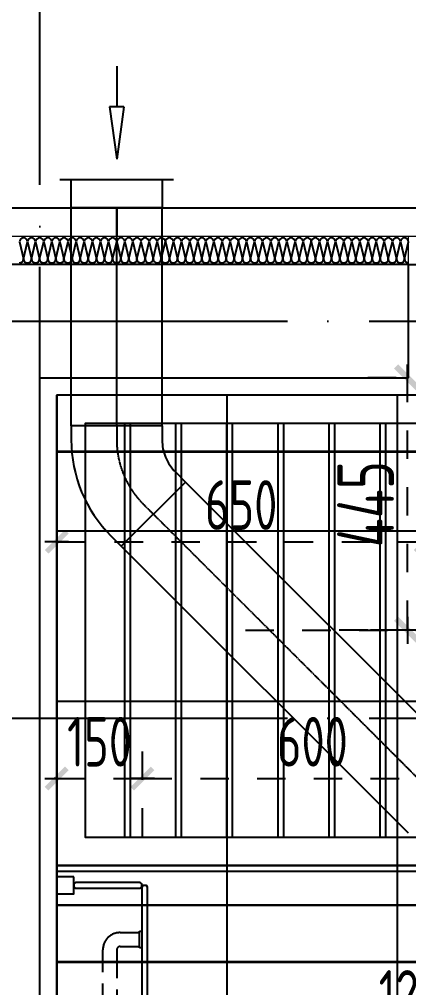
# Model space of a CAD drawing. Extents: x 133656 to 214778, y 12424 to 51506.
# Drawn here: x 160760 to 161446, y 22524 to 24232 of the extents above; entities that cross this region are included whole.
import ezdxf

# ---------------------------------------------------------------- set-up
doc = ezdxf.new("R2010")
doc.units = 0
doc.header["$MEASUREMENT"] = 0
for name, pattern in [('CENTER2', [1.125, 0.75, -0.125, 0.125, -0.125]), ('DASH', [0.35, 0.25, -0.1]), ('家具虚线平面', [100, 50, -50]), ('轴线', [1279.947105, 991.697132, -142.311249, 0, -145.938724])]:
    doc.linetypes.add(name, pattern=pattern)
doc.layers.get('Defpoints').update_dxf_attribs({"color": 8})
for name, color, linetype in [('A31.土建轴线', 251, 'Continuous'), ('A4.土建窗户', 152, 'Continuous'), ('B4.装修完成面', 112, 'Continuous'), ('B6.新建墙体定位', 203, 'Continuous'), ('B8.玻璃隔断层', 152, 'Continuous'), ('B9.完成面定位', 203, 'Continuous'), ('E1.地面-(平面图)', 136, 'Continuous'), ('F5.洁具层', 133, 'Continuous'), ('G5.天花看线', 152, 'Continuous'), ('H3.顶面烟感', 102, 'Continuous'), ('WALL', 6, 'Continuous'), ('WF2水点标注', 1, 'Continuous'), ('xj', 8, 'Continuous'), ('保温', 35, 'Continuous'), ('暖-风-平面图-新风-中心线', 5, 'CENTER2'), ('暖-风-平面图-新风-端线', 2, 'ByLayer'), ('暖-风-平面图-新风-风管', 3, 'ByLayer'), ('暖-风-平面图-送风-风口', 7, 'ByLayer'), ('铝扣板龙骨', 2, 'Continuous')]:
    doc.layers.add(name, color=color, linetype=linetype)
doc.styles.add('标注数字', font='dim.shx', dxfattribs={"width": 0.8})
doc.dimstyles.new('设计2017', dxfattribs={"dimscale": 100, "dimtxt": 2.5, "dimasz": 0.06, "dimexe": 2, "dimexo": 2.5, "dimgap": 0.6, "dimtad": 1, "dimdec": 0, "dimrnd": 5, "dimzin": 0, "dimdsep": 46, "dimtxsty": '标注数字', "dimblk": 'HBA_DIMENSION_TICK', "dimcen": 0.125, "dimclrd": 44, "dimclre": 44, "dimclrt": 50, "dimadec": 0, "dimazin": 0, "dimtfac": 1, "dimtdec": 0, "dimtix": 1, "dimtmove": 0, "dimatfit": 3, "dimldrblk": 'HBA_Leader_Arrow', "dimfxl": 7, "dimfxlon": 1, "dimtvp": 1, "dimtolj": 1, "dimtzin": 0, "dimarcsym": 0})
pattern_1 = [(0, (160826.07, 20329.63), (0, 300), []), (90, (160826.07, 20329.63), (-300, 2e-14), [])]

# ---------------------------------------------------------------- blocks, each defined once
blk = doc.blocks.new('$LinePat$岩棉板')
at = {"color": 0}
for p, q in [((0, -17), (12, -67)), ((12, -67), (24, -17))]:
    blk.add_line(p, q, dxfattribs=at)
for centre, start, end in [((12, -17), 0, 180), ((0, -67), 270, 0), ((24, -67), 180, 270)]:
    blk.add_arc(centre, 12, start, end, dxfattribs=at)
at = {"layer": 'Defpoints'}
blk.add_point((0, 0.1), dxfattribs=at)
at = {"layer": 'Defpoints', "color": 0}
blk.add_point((24, -84), dxfattribs=at)
blk = doc.blocks.new('HBA_DIMENSION_TICK')
at = {"color": 0, "linetype": 'ByBlock'}
for p, q in [((-10, 0), (0, 0)), ((0, 0), (10, 0))]:
    blk.add_line(p, q, dxfattribs=at)
at = {"color": 50, "linetype": 'ByBlock'}
blk.add_solid([(-10, -7), (-7, -10), (7, 10), (10, 7)], dxfattribs=at)
blk = doc.blocks.new('*D192')
at = {"layer": 'Defpoints', "color": 0, "linetype": '家具虚线平面', "transparency": 16777216}
for p in [(161444.3, 23599.6), (162002, 23599.6), (161729, 23154.6)]:
    blk.add_point(p, dxfattribs=at)
at = {"layer": 'WF2水点标注', "color": 44, "linetype": '家具虚线平面', "lineweight": -2, "transparency": 16777216}
for p, q in [((161724.3, 23599.6), (161364.3, 23599.6)), ((161444.3, 23157), (161444.3, 23597.2)), ((161629, 23154.6), (161364.3, 23154.6))]:
    blk.add_line(p, q, dxfattribs=at)
at = {"layer": 'WF2水点标注', "color": 44, "linetype": '家具虚线平面', "lineweight": -2, "transparency": 16777216, "xscale": 2.4, "yscale": 2.4, "zscale": 2.4}
for p, rotation in [((161444.3, 23599.6), 90), ((161444.3, 23154.6), 270)]:
    blk.add_blockref('HBA_DIMENSION_TICK', p, dxfattribs=dict(at, rotation=rotation))
at = {"layer": 'WF2水点标注', "color": 50, "linetype": '家具虚线平面', "transparency": 16777216, "insert": (161370.3, 23377.1), "char_height": 100, "attachment_point": 5, "rotation": 90, "style": '标注数字'}
blk.add_mtext('\\A1;445', dxfattribs=at)
blk = doc.blocks.new('HBA_Leader_Arrow')
at = {"color": 0, "linetype": 'ByBlock', "ltscale": 0.5}
blk.add_line((3.5, 0), (-10, 0), dxfattribs=at)
for points in [[(-10.99, 11.28), (-6.57, 14.38), (-0.55, 0), (3.5, 0)], [(-10.99, -11.28), (-6.57, -14.38), (-0.55, 0), (3.5, 0)]]:
    blk.add_solid(points, dxfattribs=at)
blk = doc.blocks.new('门-沐浴房')
at = {"color": 251, "linetype": 'DASH', "ltscale": 200}
for p, q in [((-48.3, 533.3, 0), (-14, 533.3, 0)), ((-14, 535.7, 0), (-10.1, 535.7, 0)), ((-14, 506.3, 0), (-14, 535.7, 0)), ((-10.1, 535.7, 0), (-10.1, 506.3, 0)), ((3.7, 535.7, 0), (-0.3, 535.7, 0)), ((-0.3, 535.7, 0), (-0.3, 506.3, 0)), ((3.7, 506.3, 0), (3.7, 535.7, 0)), ((58.5, 533.3, 0), (3.7, 533.3, 0)), ((-78.7, 502.9, 0), (-78.7, 113.6, 0)), ((-54.2, 113.6, 0), (-54.2, 502.9, 0)), ((-48.3, 508.8, 0), (-14, 508.8, 0)), ((-10.1, 506.3, 0), (-14, 506.3, 0)), ((-0.3, 506.3, 0), (3.7, 506.3, 0)), ((3.7, 508.8, 0), (58.5, 508.8, 0)), ((-48.3, 107.7, 0), (-14, 107.7, 0)), ((-10.1, 110.2, 0), (-14, 110.2, 0)), ((-14, 110.2, 0), (-14, 80.8, 0)), ((-10.1, 80.8, 0), (-10.1, 110.2, 0)), ((-48.3, 83.2, 0), (-14, 83.2, 0)), ((-14, 80.8, 0), (-10.1, 80.8, 0))]:
    blk.add_line(p, q, dxfattribs=at)
at = {"elevation": 0}
blk.add_lwpolyline([(-10, 597.1), (-8, 600.1), (-2, 600.1), (0, 597.1), (0, 3), (-2, 0), (-8, 0), (-10, 3), (-10, 597.1)], dxfattribs=at)
at = {"color": 251, "linetype": 'DASH', "ltscale": 200}
blk.add_arc((-10.2, -0.1, 0), 600.2, 0.0093, 89.2143, dxfattribs=at)
at = {"color": 251, "linetype": 'DASH', "ltscale": 200, "extrusion": (2.71207e-09, 9.54989e-10, -1)}
for centre, major_axis, ratio, start_param, end_param in [((-48.3, 502.9, 0), (21.5, -21.5, 0), 1, 2.35633, 3.927127), ((58.5, 521, 0), (10.3, -10.3, 0), 0.737042, 4.077232, 7.218825), ((-48.3, 502.9, 0), (4.16, -4.16, 0), 1, 2.35633, 3.927127), ((-48.3, 113.6, 0), (-21.5, -21.5, 0), 1, -0.785262, 0.785534), ((-48.3, 113.6, 0), (-4.16, -4.16, 0), 1, -0.785262, 0.785534)]:
    blk.add_ellipse(centre, major_axis=major_axis, ratio=ratio, start_param=start_param, end_param=end_param, dxfattribs=at)
blk = doc.blocks.new('*D432')
at = {"layer": 'B6.新建墙体定位', "color": 44, "linetype": '家具虚线平面', "lineweight": -2, "transparency": 16777216}
for p, q in [((161476.1, 23482.1), (161476.1, 23240.8)), ((160826.1, 23368.3), (160826.1, 23240.8)), ((160828.2, 23310.8), (161474, 23310.8))]:
    blk.add_line(p, q, dxfattribs=at)
at = {"layer": 'Defpoints', "color": 0, "linetype": '家具虚线平面', "transparency": 16777216}
for p in [(161476.1, 23569.6), (160826.1, 23455.8), (161476.1, 23310.8)]:
    blk.add_point(p, dxfattribs=at)
at = {"layer": 'B6.新建墙体定位', "color": 44, "linetype": '家具虚线平面', "lineweight": -2, "transparency": 16777216, "xscale": 2.1, "yscale": 2.1, "zscale": 2.1, "rotation": 180}
blk.add_blockref('HBA_DIMENSION_TICK', (160826.1, 23310.8), dxfattribs=at)
at = {"layer": 'B6.新建墙体定位', "color": 44, "linetype": '家具虚线平面', "lineweight": -2, "transparency": 16777216, "xscale": 2.1, "yscale": 2.1, "zscale": 2.1}
blk.add_blockref('HBA_DIMENSION_TICK', (161476.1, 23310.8), dxfattribs=at)
at = {"layer": 'B6.新建墙体定位', "color": 50, "linetype": '家具虚线平面', "transparency": 16777216, "insert": (161151.1, 23375.5), "char_height": 87.5, "attachment_point": 5, "style": '标注数字'}
blk.add_mtext('\\A1;650', dxfattribs=at)
blk = doc.blocks.new('*D447')
at = {"layer": 'B6.新建墙体定位', "color": 44, "linetype": '家具虚线平面', "lineweight": -2, "transparency": 16777216}
for p, q in [((160826.1, 22809.8), (160826.1, 22963.2)), ((160977.1, 22790.6), (160977.1, 22963.2)), ((160824, 22893.2), (160821.9, 22893.2)), ((160826.1, 22893.2), (160977.1, 22893.2)), ((160979.2, 22893.2), (160981.3, 22893.2))]:
    blk.add_line(p, q, dxfattribs=at)
at = {"layer": 'Defpoints', "color": 0, "linetype": '家具虚线平面', "transparency": 16777216}
for p in [(160977.1, 22893.2), (160826.1, 22722.3), (160977.1, 22703.1, 0)]:
    blk.add_point(p, dxfattribs=at)
at = {"layer": 'B6.新建墙体定位', "color": 44, "linetype": '家具虚线平面', "lineweight": -2, "transparency": 16777216, "xscale": 2.1, "yscale": 2.1, "zscale": 2.1}
blk.add_blockref('HBA_DIMENSION_TICK', (160826.1, 22893.2), dxfattribs=at)
at = {"layer": 'B6.新建墙体定位', "color": 44, "linetype": '家具虚线平面', "lineweight": -2, "transparency": 16777216, "xscale": 2.1, "yscale": 2.1, "zscale": 2.1, "rotation": 180}
blk.add_blockref('HBA_DIMENSION_TICK', (160977.1, 22893.2), dxfattribs=at)
at = {"layer": 'B6.新建墙体定位', "color": 50, "linetype": '家具虚线平面', "transparency": 16777216, "insert": (160901.6, 22958), "char_height": 87.5, "attachment_point": 5, "style": '标注数字'}
blk.add_mtext('\\A1;150', dxfattribs=at)
blk = doc.blocks.new('*D448')
at = {"layer": 'B6.新建墙体定位', "color": 44, "linetype": '家具虚线平面', "lineweight": -2, "transparency": 16777216}
for p, q in [((160977.1, 22790.6), (160977.1, 22963.2)), ((161576.1, 22792.1), (161576.1, 22963.2)), ((160979.2, 22893.2), (161574, 22893.2))]:
    blk.add_line(p, q, dxfattribs=at)
at = {"layer": 'Defpoints', "color": 0, "linetype": '家具虚线平面', "transparency": 16777216}
for p in [(161576.1, 22893.2), (160977.1, 22703.1, 0), (161576.1, 22704.6, 0)]:
    blk.add_point(p, dxfattribs=at)
at = {"layer": 'B6.新建墙体定位', "color": 44, "linetype": '家具虚线平面', "lineweight": -2, "transparency": 16777216, "xscale": 2.1, "yscale": 2.1, "zscale": 2.1, "rotation": 180}
blk.add_blockref('HBA_DIMENSION_TICK', (160977.1, 22893.2), dxfattribs=at)
at = {"layer": 'B6.新建墙体定位', "color": 44, "linetype": '家具虚线平面', "lineweight": -2, "transparency": 16777216, "xscale": 2.1, "yscale": 2.1, "zscale": 2.1}
blk.add_blockref('HBA_DIMENSION_TICK', (161576.1, 22893.2), dxfattribs=at)
at = {"layer": 'B6.新建墙体定位', "color": 50, "linetype": '家具虚线平面', "transparency": 16777216, "insert": (161276.6, 22958), "char_height": 87.5, "attachment_point": 5, "style": '标注数字'}
blk.add_mtext('\\A1;600', dxfattribs=at)
blk = doc.blocks.new('*D576')
at = {"layer": 'B6.新建墙体定位', "color": 44, "linetype": '家具虚线平面', "lineweight": -2, "transparency": 16777216}
for p, q in [((160826.1, 22582.1), (160826.1, 22376.7)), ((162116.1, 22582.1), (162116.1, 22376.7)), ((162114, 22446.7), (160828.2, 22446.7))]:
    blk.add_line(p, q, dxfattribs=at)
at = {"layer": 'Defpoints', "color": 0, "linetype": '家具虚线平面', "transparency": 16777216}
for p in [(160826.1, 22669.6), (162116.1, 22669.6), (160826.1, 22446.7)]:
    blk.add_point(p, dxfattribs=at)
at = {"layer": 'B6.新建墙体定位', "color": 44, "linetype": '家具虚线平面', "lineweight": -2, "transparency": 16777216, "xscale": 2.1, "yscale": 2.1, "zscale": 2.1, "rotation": 180}
blk.add_blockref('HBA_DIMENSION_TICK', (160826.1, 22446.7), dxfattribs=at)
at = {"layer": 'B6.新建墙体定位', "color": 44, "linetype": '家具虚线平面', "lineweight": -2, "transparency": 16777216, "xscale": 2.1, "yscale": 2.1, "zscale": 2.1}
blk.add_blockref('HBA_DIMENSION_TICK', (162116.1, 22446.7), dxfattribs=at)
at = {"layer": 'B6.新建墙体定位', "color": 50, "linetype": '家具虚线平面', "transparency": 16777216, "insert": (161471.1, 22511.5), "char_height": 87.5, "attachment_point": 5, "style": '标注数字'}
blk.add_mtext('\\A1;1290', dxfattribs=at)
blk = doc.blocks.new('*U607')
at = {"color": 0}
for p, q in [((0, 200), (99.9, 200)), ((0, -200), (0, 200)), ((99.9, -200), (0, -200))]:
    blk.add_line(p, q, dxfattribs=at)
blk = doc.blocks.new('*U608')
at = {"color": 0}
blk.add_line((0, 0), (-100, 0), dxfattribs=at)
blk = doc.blocks.new('*U609')
at = {"color": 0}
blk.add_line((99.9, 250), (99.9, -250), dxfattribs=at)
blk = doc.blocks.new('*U610')
at = {"color": 0}
for p, q in [((356.4, 31.5), (171.6, 0)), ((356.4, -31.5), (171.6, 0)), ((356.4, -31.5), (356.4, 31.5)), ((500, 0), (356.4, 0))]:
    blk.add_line(p, q, dxfattribs=at)
blk = doc.blocks.new('新风口')
at = {"color": 0}
for p, q in [((3002.3, 6318.5), (3002.3, 6246.7)), ((3002.3, 6318.5), (3002.3, 6246.7)), ((3002.3, 6318.5), (3002.3, 6246.7)), ((2989.7, 6246.7), (3002.3, 6154.2)), ((3014.9, 6246.7), (2989.7, 6246.7)), ((2989.7, 6246.7), (3002.3, 6154.2)), ((3014.9, 6246.7), (2989.7, 6246.7)), ((2989.7, 6246.7), (3002.3, 6154.2)), ((3014.9, 6246.7), (2989.7, 6246.7)), ((3014.9, 6246.7), (3002.3, 6154.2)), ((3014.9, 6246.7), (3002.3, 6154.2)), ((3014.9, 6246.7), (3002.3, 6154.2)), ((2902.3, 6118.4), (3102.3, 6118.4)), ((2902.3, 6118.4), (3102.3, 6118.4)), ((2902.3, 6118.4), (3102.3, 6118.4)), ((2922.3, 6068.4), (2922.3, 6118.4)), ((2922.3, 6068.4), (2922.3, 6118.4)), ((2922.3, 6068.4), (2922.3, 6118.4)), ((3082.3, 6118.4), (3082.3, 6068.4)), ((3082.3, 6118.4), (3082.3, 6068.4)), ((3082.3, 6118.4), (3082.3, 6068.4)), ((3082.3, 6068.4), (2922.3, 6068.4)), ((3082.3, 6068.4), (2922.3, 6068.4)), ((3082.3, 6068.4), (2922.3, 6068.4)), ((3002.3, 6068.4), (3002.3, 6018.3)), ((3002.3, 6068.4), (3002.3, 6018.3)), ((3002.3, 6068.4), (3002.3, 6018.3))]:
    blk.add_line(p, q, dxfattribs=at)
at = {"layer": '暖-风-平面图-新风-中心线'}
for points in [[(3002.3, 5684.2), (3002.3, 6068.4)], [(3573.2, 5022), (3066.8, 5528.4)]]:
    blk.add_lwpolyline(points, dxfattribs=at)
blk.add_lwpolyline([(3002.3, 5684.2), (3002.3, 5659.2, 0.198912), (3049.1, 5546), (3066.8, 5528.4)], format="xyb", dxfattribs=at)
at = {"layer": '暖-风-平面图-新风-端线'}
for points in [[(3082.3, 6068.4), (2922.3, 6068.4)], [(3082.3, 5684.2), (2922.3, 5684.2)], [(3123.4, 5584.9), (3010.2, 5471.8)]]:
    blk.add_lwpolyline(points, dxfattribs=at)
at = {"layer": '暖-风-平面图-新风-风管'}
for points in [[(2922.3, 5684.2), (2922.3, 6068.4)], [(3082.3, 5684.2), (3082.3, 6068.4)], [(2922.3, 5684.2), (2922.3, 5659.2), (2922.6, 5647.4), (2923.4, 5635.6), (2924.9, 5624), (2926.9, 5612.4), (2929.5, 5600.9), (2932.6, 5589.5), (2936.3, 5578.3), (2940.5, 5567.3), (2945.3, 5556.6), (2950.6, 5546), (2956.4, 5535.8), (2962.7, 5525.8), (2969.5, 5516.2), (2976.7, 5506.9), (2984.4, 5498), (2992.6, 5489.5), (3010.2, 5471.8)], [(3082.3, 5684.2), (3082.3, 5659.2), (3082.4, 5655.2), (3082.7, 5651.3), (3083.1, 5647.4), (3083.8, 5643.6), (3084.7, 5639.7), (3085.7, 5636), (3086.9, 5632.2), (3088.4, 5628.6), (3089.9, 5625), (3091.7, 5621.5), (3093.6, 5618), (3095.7, 5614.7), (3098, 5611.5), (3100.4, 5608.4), (3103, 5605.4), (3105.7, 5602.6), (3123.4, 5584.9)], [(3629.7, 5078.6), (3123.4, 5584.9)], [(3516.6, 4965.4), (3010.2, 5471.8)]]:
    blk.add_lwpolyline(points, dxfattribs=at)
at = {"layer": '暖-风-平面图-送风-风口'}
blk.add_point((3002.3, 6068.4), dxfattribs=at)
at = {"layer": '暖-风-平面图-送风-风口', "xscale": 0.5003221452646128, "yscale": 0.4, "rotation": 90}
for name in ['*U610', '*U609', '*U607', '*U608']:
    blk.add_blockref(name, (3002.3, 6068.4), dxfattribs=at)

msp = doc.modelspace()

# ---------------------------------------------------------------- hatches: boundary and pattern name
at = {"layer": 'E1.地面-(平面图)'}
h = msp.add_hatch(dxfattribs=at)
h.set_pattern_fill('_USER', color=256, scale=300, double=1, pattern_type=0)
h.set_pattern_definition(pattern_1)
h.paths.add_polyline_path([(162466.1, 22669.6), (162116.1, 22669.6), (162116.1, 22669.6), (160826.1, 22669.6), (160826.1, 20329.6), (162466.1, 20329.6)])
at = {"layer": 'G5.天花看线'}
h = msp.add_hatch(dxfattribs=at)
h.set_pattern_fill('_USER', color=256, scale=300, double=1, pattern_type=0)
h.set_pattern_definition(pattern_1)
h.paths.add_polyline_path([(162466.1, 22669.6), (162116.1, 22669.6), (162116.1, 23569.6), (160826.1, 23569.6), (160826.1, 20329.6), (162466.1, 20329.6)])

# ---------------------------------------------------------------- linework, layer by layer
at = {"layer": 'A31.土建轴线', "linetype": '轴线', "ltscale": 0.5}
for p, q in [((160796.1, 20099.6), (160796.1, 25778.7)), ((155616.2, 23699.6), (168346.1, 23699.6)), ((155616.2, 22999.6), (168346.1, 22999.6))]:
    msp.add_line(p, q, dxfattribs=at)
at = {"layer": 'A4.土建窗户'}
msp.add_line((161446.1, 23799.7), (162046.1, 23799.6), dxfattribs=at)
at = {"layer": 'B4.装修完成面'}
msp.add_lwpolyline([(161696.1, 20299.6), (161696.1, 20329.6), (162466.1, 20329.6), (162466.1, 22669.6), (162116.1, 22669.6), (162116.1, 23569.6), (160826.1, 23569.6), (160826.1, 20329.6), (160896.1, 20329.6), (160896.1, 20299.6)], dxfattribs=at)
at = {"layer": 'B8.玻璃隔断层'}
msp.add_lwpolyline([(160856.1, 22719.6), (160826.1, 22719.6), (160826.1, 22689.6), (160856.1, 22689.6)], close=True, dxfattribs=at)
at = {"layer": 'B8.玻璃隔断层', "elevation": 0}
msp.add_lwpolyline([(160859.1, 22709.6), (160856.1, 22707.6), (160856.1, 22701.6), (160859.1, 22699.6), (160973.1, 22699.6), (160976.1, 22701.6), (160976.1, 22707.6), (160973.1, 22709.6), (160859.1, 22709.6)], dxfattribs=at)
at = {"layer": 'B9.完成面定位', "linetype": '家具虚线平面'}
msp.add_line((161158.8, 23154.6), (162834.7, 23154.6), dxfattribs=at)
at = {"layer": 'E1.地面-(平面图)', "color": 8, "linetype": 'ByBlock'}
for p, q in [((160946.1, 22789.6), (160946.1, 23519.6)), ((160956.1, 22789.6), (160956.1, 23519.6)), ((161036.1, 22789.6), (161036.1, 23519.6)), ((161046.1, 22789.6), (161046.1, 23519.6)), ((161126.1, 22789.6), (161126.1, 23519.6)), ((161136.1, 22789.6), (161136.1, 23519.6)), ((161216.1, 22789.6), (161216.1, 23519.6)), ((161226.1, 22789.6), (161226.1, 23519.6)), ((161306.1, 22789.6), (161306.1, 23519.6)), ((161316.1, 22789.6), (161316.1, 23519.6)), ((161396.1, 22789.6), (161396.1, 23519.6)), ((161406.1, 22789.6), (161406.1, 23519.6))]:
    msp.add_line(p, q, dxfattribs=at)
at = {"layer": 'E1.地面-(平面图)', "linetype": 'ByBlock'}
for p, q in [((160826.1, 22739.6), (162116.1, 22739.6)), ((160826.1, 22669.6), (162116.1, 22669.6))]:
    msp.add_line(p, q, dxfattribs=at)
msp.add_lwpolyline([(162016.1, 23519.6), (160876.1, 23519.6), (160876.1, 22789.6), (162016.1, 22789.6)], close=True, dxfattribs=at)
at = {"layer": 'F5.洁具层'}
for p, q in [((162116.1, 22739.6), (160826.1, 22739.6)), ((162116.1, 22669.6), (160826.1, 22669.6))]:
    msp.add_line(p, q, dxfattribs=at)
at = {"layer": 'WALL'}
for p, q in [((160796.1, 23799.6), (160046.1, 23799.6)), ((161446.1, 23799.6), (160796.1, 23799.6)), ((161446.1, 23599.6), (161446.1, 23799.6)), ((160796.1, 20299.6), (160796.1, 23599.6)), ((160796.1, 23599.6), (161446.1, 23599.6))]:
    msp.add_line(p, q, dxfattribs=at)
at = {"layer": 'WF2水点标注', "linetype": '家具虚线平面'}
msp.add_line((162574, 23154.6), (161283.8, 23154.6), dxfattribs=at)
at = {"layer": 'xj'}
msp.add_lwpolyline([(158546.1, 23899.6), (162496.1, 23899.6)], dxfattribs=at)
at = {"layer": '保温', "lineweight": 5}
for points in [[(169696.1, 14949.6), (169046.1, 14949.6), (169046.1, 14249.6), (162446.1, 14249.6), (162446.1, 14549.6), (160746.1, 14549.6), (160746.1, 14349.6), (159046.1, 14349.6), (159046.1, 14549.6), (156846.1, 14549.6), (156846.1, 14249.6), (156546.1, 14249.6), (156546.1, 14949.6), (155946.1, 14949.6), (155946.1, 23849.6), (156846.1, 23849.6), (156846.1, 23649.6), (156246.1, 23649.6), (156246.1, 23149.6), (157746.1, 23149.6), (157746.1, 23849.6), (162446.1, 23849.6), (162446.1, 25449.6), (165696.1, 25449.6)], [(161446.1, 23799.6), (161446.1, 23849.6)]]:
    msp.add_lwpolyline(points, dxfattribs=at)
at = {"layer": '铝扣板龙骨', "linetype": 'DASH', "ltscale": 100, "const_width": 5}
for points in [[(162116.1, 23469.6), (160826.1, 23469.6)], [(162466.1, 22569.6), (160826.1, 22569.6)]]:
    msp.add_lwpolyline(points, dxfattribs=at)

# ---------------------------------------------------------------- block references
at = {"layer": 'B8.玻璃隔断层', "extrusion": (1.01866e-09, 9.33426e-10, 1), "xscale": -1, "rotation": 180.0000000149453}
msp.add_blockref('门-沐浴房', (160986.1, 22704.6, 0), dxfattribs=at)
at = {"layer": 'H3.顶面烟感'}
msp.add_blockref('新风口', (157929.5, 17831.2), dxfattribs=at)
at = {"layer": '保温', "xscale": 0.5952380949171753, "yscale": 0.5941895062325717, "zscale": 0.5941895062325717}
for p in [(160760.4, 23849.6), (160774.6, 23849.6), (160788.9, 23849.6), (160803.2, 23849.6), (160817.5, 23849.6), (160831.8, 23849.6), (160846.1, 23849.6), (160860.4, 23849.6), (160874.6, 23849.6), (160888.9, 23849.6), (160903.2, 23849.6), (160917.5, 23849.6), (160931.8, 23849.6), (160946.1, 23849.6), (160960.4, 23849.6), (160974.6, 23849.6), (160988.9, 23849.6), (161003.2, 23849.6), (161017.5, 23849.6), (161031.8, 23849.6), (161046.1, 23849.6), (161060.4, 23849.6), (161074.6, 23849.6), (161088.9, 23849.6), (161103.2, 23849.6), (161117.5, 23849.6), (161131.8, 23849.6), (161146.1, 23849.6), (161160.4, 23849.6), (161174.6, 23849.6), (161188.9, 23849.6), (161203.2, 23849.6), (161217.5, 23849.6), (161231.8, 23849.6), (161246.1, 23849.6), (161260.4, 23849.6), (161274.6, 23849.6), (161288.9, 23849.6), (161303.2, 23849.6), (161317.5, 23849.6), (161331.8, 23849.6), (161346.1, 23849.6), (161360.4, 23849.6), (161374.6, 23849.6), (161388.9, 23849.6), (161403.2, 23849.6), (161417.5, 23849.6), (161431.8, 23849.6)]:
    msp.add_blockref('$LinePat$岩棉板', p, dxfattribs=at)

# ---------------------------------------------------------------- dimensions: what is measured, and where the dimension line sits
at = {"layer": 'B6.新建墙体定位', "linetype": '家具虚线平面'}
for base, p1, p2, picture, middle in [((161476.1, 23310.8), (160826.1, 23455.8), (161476.1, 23569.6), '*D432', (161151.1, 23375.5)), ((160977.1, 22893.2), (160826.1, 22722.3), (160977.1, 22703.1, 0), '*D447', (160901.6, 22958)), ((161576.1, 22893.2), (160977.1, 22703.1, 0), (161576.1, 22704.6, 0), '*D448', (161276.6, 22958))]:
    dim = msp.add_linear_dim(base=base, p1=p1, p2=p2, dimstyle='设计2017', override={"dimscale": 35, "dimtmove": 1}, dxfattribs=at)
    dim.commit()
    dim.dimension.update_dxf_attribs({"geometry": picture, "text_midpoint": middle})
dim = msp.add_linear_dim(base=(160826.1, 22446.7), p1=(162116.1, 22669.6), p2=(160826.1, 22669.6), angle=180, dimstyle='设计2017', override={"dimscale": 35, "dimtmove": 1}, dxfattribs=at)
dim.commit()
dim.dimension.update_dxf_attribs({"geometry": '*D576', "text_midpoint": (161471.1, 22511.5)})
at = {"layer": 'WF2水点标注', "linetype": '家具虚线平面'}
dim = msp.add_linear_dim(base=(161444.3, 23599.6), p1=(161729, 23154.6), p2=(162002, 23599.6), angle=90, dimstyle='设计2017', override={"dimscale": 40, "dimrnd": 0, "dimtmove": 2}, dxfattribs=at)
dim.commit()
dim.dimension.update_dxf_attribs({"geometry": '*D192', "text_midpoint": (161370.3, 23377.1)})

doc.saveas('drawing.dxf')
